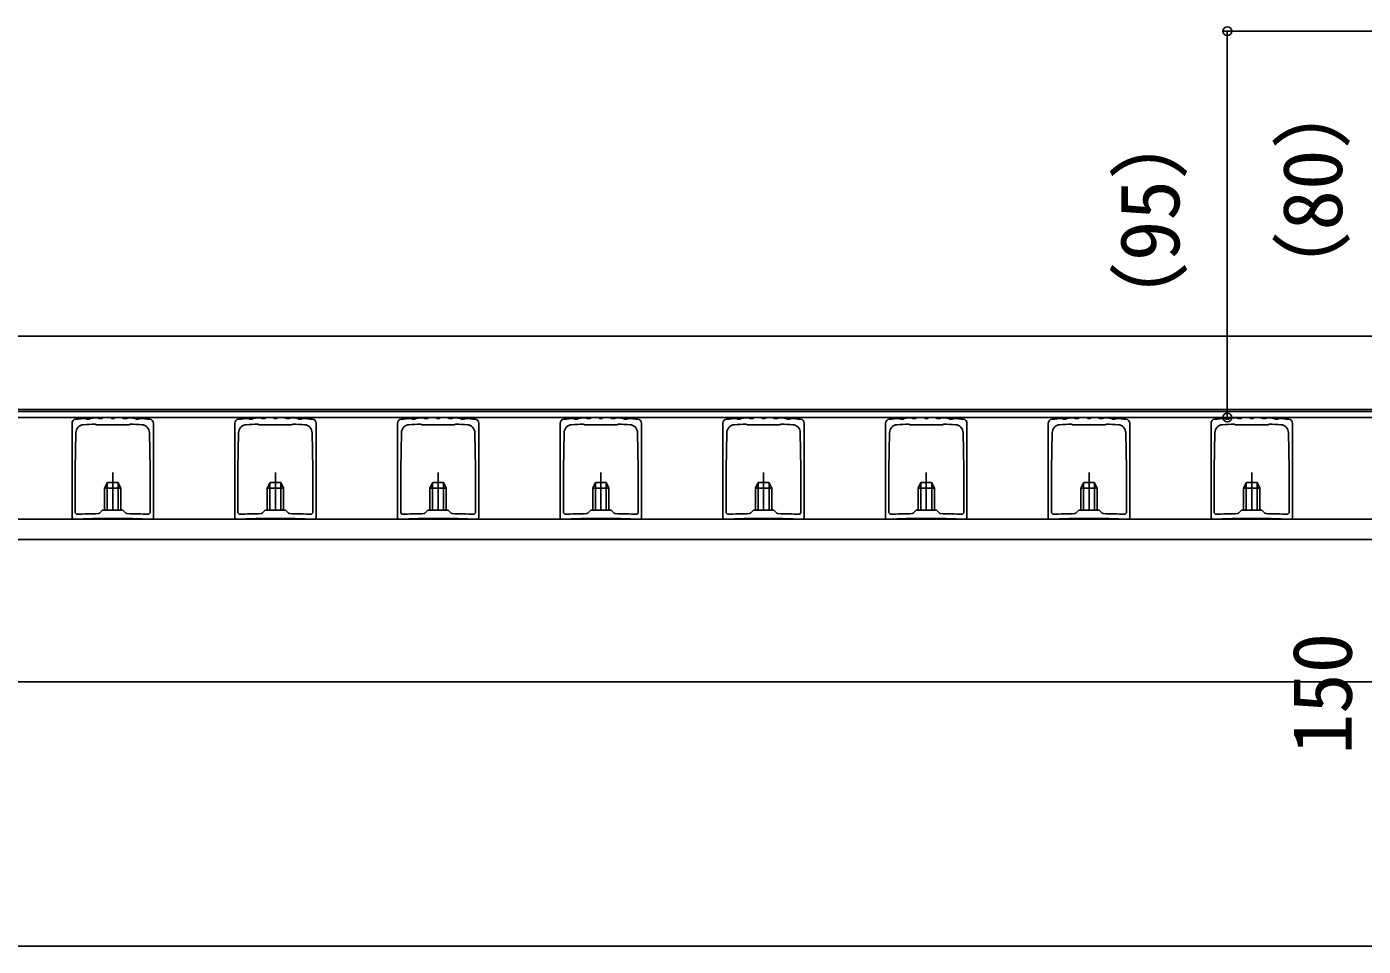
# Model space of a CAD drawing. Units: millimetres, scale not verified. Extents: x -875 to 875, y -1303 to 1296.
# Drawn here: x -49.6 to 278.9, y -823.5 to -597.4 of the extents above; entities that cross this region are included whole.
import ezdxf
from ezdxf.enums import TextEntityAlignment as Align

# ---------------------------------------------------------------- set-up
doc = ezdxf.new("R2010")
doc.units = ezdxf.units.MM
doc.header["$LTSCALE"] = 8
for name, color, linetype in [('0-2_YKK_11', 7, 'Continuous'), ('0-3_YKK_12', 2, 'Continuous'), ('0-4_YKK_13', 4, 'Continuous'), ('0-5_YKK_D', 6, 'Continuous')]:
    doc.layers.add(name, color=color, linetype=linetype)
doc.styles.add('ＭＳ ゴシック', font='')
doc.styles.get('ＭＳ ゴシック').set_extended_font_data('MS Gothic')

msp = doc.modelspace()

# ---------------------------------------------------------------- linework, layer by layer
at = {"layer": '0-2_YKK_11'}
for p, q in [((-18.5, -718.16), (-18.5, -694.882)), ((21.5, -718.16), (21.5, -694.882)), ((61.5, -718.16), (61.5, -694.882)), ((101.5, -718.16), (101.5, -694.882)), ((141.5, -718.16), (141.5, -694.882)), ((181.5, -718.16), (181.5, -694.882)), ((221.5, -718.16), (221.5, -694.882)), ((261.5, -718.16), (261.5, -694.882)), ((-19.611, -717.229), (-19.3, -716.929)), ((-18.812, -718.46), (-18.5, -718.16)), ((20.389, -717.229), (20.7, -716.929)), ((21.188, -718.46), (21.5, -718.16)), ((60.389, -717.229), (60.7, -716.929)), ((61.188, -718.46), (61.5, -718.16)), ((100.389, -717.229), (100.7, -716.929)), ((101.188, -718.46), (101.5, -718.16)), ((140.389, -717.229), (140.7, -716.929)), ((141.188, -718.46), (141.5, -718.16)), ((180.389, -717.229), (180.7, -716.929)), ((181.188, -718.46), (181.5, -718.16)), ((220.389, -717.229), (220.7, -716.929)), ((221.188, -718.46), (221.5, -718.16)), ((260.389, -717.229), (260.7, -716.929)), ((261.188, -718.46), (261.5, -718.16))]:
    msp.add_line(p, q, dxfattribs=at)
for points in [[(-38.5, -694.882), (-38.5, -718.16), (-38.188, -718.46)], [(-34.787, -693.87), (-34.966, -693.782), (-35.146, -693.693)], [(-33.811, -693.613), (-33.978, -693.723), (-34.146, -693.832)], [(-24.158, -695.068), (-24.383, -695.155), (-24.5, -695.272), (-32.5, -695.272), (-32.617, -695.155), (-32.842, -695.068)], [(-31.793, -693.726), (-31.97, -693.632), (-32.147, -693.539)], [(-30.805, -693.499), (-30.976, -693.603), (-31.146, -693.707)], [(-28.799, -693.672), (-28.973, -693.573), (-29.147, -693.474)], [(-27.799, -693.474), (-27.973, -693.574), (-28.146, -693.673)], [(-25.805, -693.708), (-25.976, -693.604), (-26.147, -693.5)], [(-24.793, -693.541), (-24.97, -693.635), (-25.146, -693.728)], [(-22.811, -693.834), (-22.978, -693.725), (-23.146, -693.615)], [(-21.787, -693.698), (-21.966, -693.786), (-22.145, -693.875)], [(1.5, -694.882), (1.5, -718.16), (1.812, -718.46)], [(5.213, -693.87), (5.034, -693.782), (4.854, -693.693)], [(6.189, -693.613), (6.022, -693.723), (5.854, -693.832)], [(15.842, -695.068), (15.617, -695.155), (15.5, -695.272), (7.5, -695.272), (7.383, -695.155), (7.158, -695.068)], [(8.207, -693.726), (8.03, -693.632), (7.853, -693.539)], [(9.195, -693.499), (9.024, -693.603), (8.854, -693.707)], [(11.201, -693.672), (11.027, -693.573), (10.853, -693.474)], [(12.201, -693.474), (12.027, -693.574), (11.854, -693.673)], [(14.195, -693.708), (14.024, -693.604), (13.853, -693.5)], [(15.207, -693.541), (15.03, -693.635), (14.854, -693.728)], [(17.189, -693.834), (17.022, -693.725), (16.854, -693.615)], [(18.213, -693.698), (18.034, -693.786), (17.855, -693.875)], [(41.5, -694.882), (41.5, -718.16), (41.812, -718.46)], [(45.213, -693.87), (45.034, -693.782), (44.854, -693.693)], [(46.189, -693.613), (46.022, -693.723), (45.854, -693.832)], [(55.842, -695.068), (55.617, -695.155), (55.5, -695.272), (47.5, -695.272), (47.383, -695.155), (47.158, -695.068)], [(48.207, -693.726), (48.03, -693.632), (47.853, -693.539)], [(49.195, -693.499), (49.024, -693.603), (48.854, -693.707)], [(51.201, -693.672), (51.027, -693.573), (50.853, -693.474)], [(52.201, -693.474), (52.027, -693.574), (51.854, -693.673)], [(54.195, -693.708), (54.024, -693.604), (53.853, -693.5)], [(55.207, -693.541), (55.03, -693.635), (54.854, -693.728)], [(57.189, -693.834), (57.022, -693.725), (56.854, -693.615)], [(58.213, -693.698), (58.034, -693.786), (57.855, -693.875)], [(81.5, -694.882), (81.5, -718.16), (81.812, -718.46)], [(85.213, -693.87), (85.034, -693.782), (84.854, -693.693)], [(86.189, -693.613), (86.022, -693.723), (85.854, -693.832)], [(95.842, -695.068), (95.617, -695.155), (95.5, -695.272), (87.5, -695.272), (87.383, -695.155), (87.158, -695.068)], [(88.207, -693.726), (88.03, -693.632), (87.853, -693.539)], [(89.195, -693.499), (89.024, -693.603), (88.854, -693.707)], [(91.201, -693.672), (91.027, -693.573), (90.853, -693.474)], [(92.201, -693.474), (92.027, -693.574), (91.854, -693.673)], [(94.195, -693.708), (94.024, -693.604), (93.853, -693.5)], [(95.207, -693.541), (95.03, -693.635), (94.854, -693.728)], [(97.189, -693.834), (97.022, -693.725), (96.854, -693.615)], [(98.213, -693.698), (98.034, -693.786), (97.855, -693.875)], [(121.5, -694.882), (121.5, -718.16), (121.812, -718.46)], [(125.213, -693.87), (125.034, -693.782), (124.854, -693.693)], [(126.189, -693.613), (126.022, -693.723), (125.854, -693.832)], [(135.842, -695.068), (135.617, -695.155), (135.5, -695.272), (127.5, -695.272), (127.383, -695.155), (127.158, -695.068)], [(128.207, -693.726), (128.03, -693.632), (127.853, -693.539)], [(129.195, -693.499), (129.024, -693.603), (128.854, -693.707)], [(131.201, -693.672), (131.027, -693.573), (130.853, -693.474)], [(132.201, -693.474), (132.027, -693.574), (131.854, -693.673)], [(134.195, -693.708), (134.024, -693.604), (133.853, -693.5)], [(135.207, -693.541), (135.03, -693.635), (134.854, -693.728)], [(137.189, -693.834), (137.022, -693.725), (136.854, -693.615)], [(138.213, -693.698), (138.034, -693.786), (137.855, -693.875)], [(161.5, -694.882), (161.5, -718.16), (161.812, -718.46)], [(165.213, -693.87), (165.034, -693.782), (164.854, -693.693)], [(166.189, -693.613), (166.022, -693.723), (165.854, -693.832)], [(175.842, -695.068), (175.617, -695.155), (175.5, -695.272), (167.5, -695.272), (167.383, -695.155), (167.158, -695.068)], [(168.207, -693.726), (168.03, -693.632), (167.853, -693.539)], [(169.195, -693.499), (169.024, -693.603), (168.854, -693.707)], [(171.201, -693.672), (171.027, -693.573), (170.853, -693.474)], [(172.201, -693.474), (172.027, -693.574), (171.854, -693.673)], [(174.195, -693.708), (174.024, -693.604), (173.853, -693.5)], [(175.207, -693.541), (175.03, -693.635), (174.854, -693.728)], [(177.189, -693.834), (177.022, -693.725), (176.854, -693.615)], [(178.213, -693.698), (178.034, -693.786), (177.855, -693.875)], [(201.5, -694.882), (201.5, -718.16), (201.812, -718.46)], [(205.213, -693.87), (205.034, -693.782), (204.854, -693.693)], [(206.189, -693.613), (206.022, -693.723), (205.854, -693.832)], [(215.842, -695.068), (215.617, -695.155), (215.5, -695.272), (207.5, -695.272), (207.383, -695.155), (207.158, -695.068)], [(208.207, -693.726), (208.03, -693.632), (207.853, -693.539)], [(209.195, -693.499), (209.024, -693.603), (208.854, -693.707)], [(211.201, -693.672), (211.027, -693.573), (210.853, -693.474)], [(212.201, -693.474), (212.027, -693.574), (211.854, -693.673)], [(214.195, -693.708), (214.024, -693.604), (213.853, -693.5)], [(215.207, -693.541), (215.03, -693.635), (214.854, -693.728)], [(217.189, -693.834), (217.022, -693.725), (216.854, -693.615)], [(218.213, -693.698), (218.034, -693.786), (217.855, -693.875)], [(241.5, -694.882), (241.5, -718.16), (241.812, -718.46)], [(245.213, -693.87), (245.034, -693.782), (244.854, -693.693)], [(246.189, -693.613), (246.022, -693.723), (245.854, -693.832)], [(255.842, -695.068), (255.617, -695.155), (255.5, -695.272), (247.5, -695.272), (247.383, -695.155), (247.158, -695.068)], [(248.207, -693.726), (248.03, -693.632), (247.853, -693.539)], [(249.195, -693.499), (249.024, -693.603), (248.854, -693.707)], [(251.201, -693.672), (251.027, -693.573), (250.853, -693.474)], [(252.201, -693.474), (252.027, -693.574), (251.854, -693.673)], [(254.195, -693.708), (254.024, -693.604), (253.853, -693.5)], [(255.207, -693.541), (255.03, -693.635), (254.854, -693.728)], [(257.189, -693.834), (257.022, -693.725), (256.854, -693.615)], [(258.213, -693.698), (258.034, -693.786), (257.855, -693.875)], [(-37.534, -697.191), (-37.7, -705.972), (-37.7, -716.929), (-37.389, -717.229)], [(-19.3, -716.929), (-19.3, -705.972), (-19.466, -697.191)], [(2.466, -697.191), (2.3, -705.972), (2.3, -716.929), (2.611, -717.229)], [(20.7, -716.929), (20.7, -705.972), (20.534, -697.191)], [(42.466, -697.191), (42.3, -705.972), (42.3, -716.929), (42.611, -717.229)], [(60.7, -716.929), (60.7, -705.972), (60.534, -697.191)], [(82.466, -697.191), (82.3, -705.972), (82.3, -716.929), (82.611, -717.229)], [(100.7, -716.929), (100.7, -705.972), (100.534, -697.191)], [(122.466, -697.191), (122.3, -705.972), (122.3, -716.929), (122.611, -717.229)], [(140.7, -716.929), (140.7, -705.972), (140.534, -697.191)], [(162.466, -697.191), (162.3, -705.972), (162.3, -716.929), (162.611, -717.229)], [(180.7, -716.929), (180.7, -705.972), (180.534, -697.191)], [(202.466, -697.191), (202.3, -705.972), (202.3, -716.929), (202.611, -717.229)], [(220.7, -716.929), (220.7, -705.972), (220.534, -697.191)], [(242.466, -697.191), (242.3, -705.972), (242.3, -716.929), (242.611, -717.229)], [(260.7, -716.929), (260.7, -705.972), (260.534, -697.191)], [(-31.944, -717.096), (-31.736, -717.008), (-31, -716.272), (-26, -716.272), (-25.264, -717.008), (-25.056, -717.096)], [(8.056, -717.096), (8.264, -717.008), (9, -716.272), (14, -716.272), (14.736, -717.008), (14.944, -717.096)], [(48.056, -717.096), (48.264, -717.008), (49, -716.272), (54, -716.272), (54.736, -717.008), (54.944, -717.096)], [(88.056, -717.096), (88.264, -717.008), (89, -716.272), (94, -716.272), (94.736, -717.008), (94.944, -717.096)], [(128.056, -717.096), (128.264, -717.008), (129, -716.272), (134, -716.272), (134.736, -717.008), (134.944, -717.096)], [(168.056, -717.096), (168.264, -717.008), (169, -716.272), (174, -716.272), (174.736, -717.008), (174.944, -717.096)], [(208.056, -717.096), (208.264, -717.008), (209, -716.272), (214, -716.272), (214.736, -717.008), (214.944, -717.096)], [(248.056, -717.096), (248.264, -717.008), (249, -716.272), (254, -716.272), (254.736, -717.008), (254.944, -717.096)]]:
    msp.add_lwpolyline(points, dxfattribs=at)
for centre, radius, start, end in [((-37.5, -694.882), 1, 95.21592, 180.00003), ((-28.5, -793.474), 100.002, 93.81071, 95.21588), ((-35.534, -697.229), 2, 94.18036, 178.91784), ((-28.5, -793.472), 98.501, 92.52651, 94.18035), ((-28.5, -793.472), 99.799, 93.24288, 93.61203), ((-28.5, -793.47), 99.998, 92.08976, 93.04419), ((-28.5, -793.476), 99.805, 91.51923, 91.89108), ((-28.5, -793.469), 99.997, 90.37058, 91.3206), ((-28.5, -793.465), 99.793, 89.79674, 90.17186), ((-28.5, -793.47), 99.998, 88.6515, 89.59815), ((-28.5, -793.469), 99.797, 88.07405, 88.45289), ((-28.5, -793.47), 99.998, 86.93104, 87.87533), ((-28.5, -793.472), 98.501, 85.81965, 87.47349), ((-28.5, -793.477), 99.805, 86.34926, 86.73234), ((-28.5, -793.472), 100, 84.7841, 86.15061), ((-21.466, -697.229), 2, 1.08216, 85.81964), ((-19.5, -694.882), 1, 359.99997, 84.78408), ((2.5, -694.882), 1, 95.21592, 180.00003), ((11.5, -793.474), 100.002, 93.81071, 95.21588), ((4.466, -697.229), 2, 94.18036, 178.91784), ((11.5, -793.472), 98.501, 92.52651, 94.18035), ((11.5, -793.472), 99.799, 93.24288, 93.61203), ((11.5, -793.47), 99.998, 92.08976, 93.04419), ((11.5, -793.476), 99.805, 91.51923, 91.89108), ((11.5, -793.469), 99.997, 90.37058, 91.3206), ((11.5, -793.465), 99.793, 89.79674, 90.17186), ((11.5, -793.47), 99.998, 88.6515, 89.59815), ((11.5, -793.469), 99.797, 88.07405, 88.45289), ((11.5, -793.47), 99.998, 86.93104, 87.87533), ((11.5, -793.472), 98.501, 85.81965, 87.47349), ((11.5, -793.477), 99.805, 86.34926, 86.73234), ((11.5, -793.472), 100, 84.7841, 86.15061), ((18.534, -697.229), 2, 1.08216, 85.81964), ((20.5, -694.882), 1, 359.99997, 84.78408), ((42.5, -694.882), 1, 95.21592, 180.00003), ((51.5, -793.474), 100.002, 93.81071, 95.21588), ((44.466, -697.229), 2, 94.18036, 178.91784), ((51.5, -793.472), 98.501, 92.52651, 94.18035), ((51.5, -793.472), 99.799, 93.24288, 93.61203), ((51.5, -793.47), 99.998, 92.08976, 93.04419), ((51.5, -793.476), 99.805, 91.51923, 91.89108), ((51.5, -793.469), 99.997, 90.37058, 91.3206), ((51.5, -793.465), 99.793, 89.79674, 90.17186), ((51.5, -793.47), 99.998, 88.6515, 89.59815), ((51.5, -793.469), 99.797, 88.07405, 88.45289), ((51.5, -793.47), 99.998, 86.93104, 87.87533), ((51.5, -793.472), 98.501, 85.81965, 87.47349), ((51.5, -793.477), 99.805, 86.34926, 86.73234), ((51.5, -793.472), 100, 84.7841, 86.15061), ((58.534, -697.229), 2, 1.08216, 85.81964), ((60.5, -694.882), 1, 359.99997, 84.78408), ((82.5, -694.882), 1, 95.21592, 180.00003), ((91.5, -793.474), 100.002, 93.81071, 95.21588), ((84.466, -697.229), 2, 94.18036, 178.91784), ((91.5, -793.472), 98.501, 92.52651, 94.18035), ((91.5, -793.472), 99.799, 93.24288, 93.61203), ((91.5, -793.47), 99.998, 92.08976, 93.04419), ((91.5, -793.476), 99.805, 91.51923, 91.89108), ((91.5, -793.469), 99.997, 90.37058, 91.3206), ((91.5, -793.465), 99.793, 89.79674, 90.17186), ((91.5, -793.47), 99.998, 88.6515, 89.59815), ((91.5, -793.469), 99.797, 88.07405, 88.45289), ((91.5, -793.47), 99.998, 86.93104, 87.87533), ((91.5, -793.472), 98.501, 85.81965, 87.47349), ((91.5, -793.477), 99.805, 86.34926, 86.73234), ((91.5, -793.472), 100, 84.7841, 86.15061), ((98.534, -697.229), 2, 1.08216, 85.81964), ((100.5, -694.882), 1, 359.99997, 84.78408), ((122.5, -694.882), 1, 95.21592, 180.00003), ((131.5, -793.474), 100.002, 93.81071, 95.21588), ((124.466, -697.229), 2, 94.18036, 178.91784), ((131.5, -793.472), 98.501, 92.52651, 94.18035), ((131.5, -793.472), 99.799, 93.24288, 93.61203), ((131.5, -793.47), 99.998, 92.08976, 93.04419), ((131.5, -793.476), 99.805, 91.51923, 91.89108), ((131.5, -793.469), 99.997, 90.37058, 91.3206), ((131.5, -793.465), 99.793, 89.79674, 90.17186), ((131.5, -793.47), 99.998, 88.6515, 89.59815), ((131.5, -793.469), 99.797, 88.07405, 88.45289), ((131.5, -793.47), 99.998, 86.93104, 87.87533), ((131.5, -793.472), 98.501, 85.81965, 87.47349), ((131.5, -793.477), 99.805, 86.34926, 86.73234), ((131.5, -793.472), 100, 84.7841, 86.15061), ((138.534, -697.229), 2, 1.08216, 85.81964), ((140.5, -694.882), 1, 359.99997, 84.78408), ((162.5, -694.882), 1, 95.21592, 180.00003), ((171.5, -793.474), 100.002, 93.81071, 95.21588), ((164.466, -697.229), 2, 94.18036, 178.91784), ((171.5, -793.472), 98.501, 92.52651, 94.18035), ((171.5, -793.472), 99.799, 93.24288, 93.61203), ((171.5, -793.47), 99.998, 92.08976, 93.04419), ((171.5, -793.476), 99.805, 91.51923, 91.89108), ((171.5, -793.469), 99.997, 90.37058, 91.3206), ((171.5, -793.465), 99.793, 89.79674, 90.17186), ((171.5, -793.47), 99.998, 88.6515, 89.59815), ((171.5, -793.469), 99.797, 88.07405, 88.45289), ((171.5, -793.47), 99.998, 86.93104, 87.87533), ((171.5, -793.472), 98.501, 85.81965, 87.47349), ((171.5, -793.477), 99.805, 86.34926, 86.73234), ((171.5, -793.472), 100, 84.7841, 86.15061), ((178.534, -697.229), 2, 1.08216, 85.81964), ((180.5, -694.882), 1, 359.99997, 84.78408), ((202.5, -694.882), 1, 95.21592, 180.00003), ((211.5, -793.474), 100.002, 93.81071, 95.21588), ((204.466, -697.229), 2, 94.18036, 178.91784), ((211.5, -793.472), 98.501, 92.52651, 94.18035), ((211.5, -793.472), 99.799, 93.24288, 93.61203), ((211.5, -793.47), 99.998, 92.08976, 93.04419), ((211.5, -793.476), 99.805, 91.51923, 91.89108), ((211.5, -793.469), 99.997, 90.37058, 91.3206), ((211.5, -793.465), 99.793, 89.79674, 90.17186), ((211.5, -793.47), 99.998, 88.6515, 89.59815), ((211.5, -793.469), 99.797, 88.07405, 88.45289), ((211.5, -793.47), 99.998, 86.93104, 87.87533), ((211.5, -793.472), 98.501, 85.81965, 87.47349), ((211.5, -793.477), 99.805, 86.34926, 86.73234), ((211.5, -793.472), 100, 84.7841, 86.15061), ((218.534, -697.229), 2, 1.08216, 85.81964), ((220.5, -694.882), 1, 359.99997, 84.78408), ((242.5, -694.882), 1, 95.21592, 180.00003), ((251.5, -793.474), 100.002, 93.81071, 95.21588), ((244.466, -697.229), 2, 94.18036, 178.91784), ((251.5, -793.472), 98.501, 92.52651, 94.18035), ((251.5, -793.472), 99.799, 93.24288, 93.61203), ((251.5, -793.47), 99.998, 92.08976, 93.04419), ((251.5, -793.476), 99.805, 91.51923, 91.89108), ((251.5, -793.469), 99.997, 90.37058, 91.3206), ((251.5, -793.465), 99.793, 89.79674, 90.17186), ((251.5, -793.47), 99.998, 88.6515, 89.59815), ((251.5, -793.469), 99.797, 88.07405, 88.45289), ((251.5, -793.47), 99.998, 86.93104, 87.87533), ((251.5, -793.472), 98.501, 85.81965, 87.47349), ((251.5, -793.477), 99.805, 86.34926, 86.73234), ((251.5, -793.472), 100, 84.7841, 86.15061), ((258.534, -697.229), 2, 1.08216, 85.81964), ((260.5, -694.882), 1, 359.99997, 84.78408), ((-28.5, -968.273), 250.001, 87.77904, 92.22096), ((-28.5, -968.275), 251.203, 90.78553, 92.02799), ((-28.5, -968.275), 251.203, 87.97201, 89.21447), ((11.5, -968.273), 250.001, 87.77904, 92.22096), ((11.5, -968.275), 251.203, 90.78553, 92.02799), ((11.5, -968.275), 251.203, 87.97201, 89.21447), ((51.5, -968.273), 250.001, 87.77904, 92.22096), ((51.5, -968.275), 251.203, 90.78553, 92.02799), ((51.5, -968.275), 251.203, 87.97201, 89.21447), ((91.5, -968.273), 250.001, 87.77904, 92.22096), ((91.5, -968.275), 251.203, 90.78553, 92.02799), ((91.5, -968.275), 251.203, 87.97201, 89.21447), ((131.5, -968.273), 250.001, 87.77904, 92.22096), ((131.5, -968.275), 251.203, 90.78553, 92.02799), ((131.5, -968.275), 251.203, 87.97201, 89.21447), ((171.5, -968.273), 250.001, 87.77904, 92.22096), ((171.5, -968.275), 251.203, 90.78553, 92.02799), ((171.5, -968.275), 251.203, 87.97201, 89.21447), ((211.5, -968.273), 250.001, 87.77904, 92.22096), ((211.5, -968.275), 251.203, 90.78553, 92.02799), ((211.5, -968.275), 251.203, 87.97201, 89.21447), ((251.5, -968.273), 250.001, 87.77904, 92.22096), ((251.5, -968.275), 251.203, 90.78553, 92.02799), ((251.5, -968.275), 251.203, 87.97201, 89.21447)]:
    msp.add_arc(centre, radius, start, end, dxfattribs=at)
at = {"layer": '0-3_YKK_12'}
for p, q in [((555.5, -673.46), (-638.813, -673.46)), ((515.523, -691.46), (-172.214, -691.46)), ((516.04, -691.96), (-171.092, -691.96)), ((518.138, -693.46), (-171.092, -693.46)), ((121.5, -723.46), (-238, -723.46)), ((541, -723.46), (121.5, -723.46)), ((542.5, -758.46), (-274, -758.46))]:
    msp.add_line(p, q, dxfattribs=at)
for points in [[(-238, -718.46), (121.5, -718.46), (541, -718.46)], [(542.5, -723.46), (121.5, -723.46), (-274, -723.46)], [(542.5, -823.46), (-179, -823.46), (-277, -823.46)]]:
    msp.add_lwpolyline(points, dxfattribs=at)
at = {"layer": '0-4_YKK_13'}
for p, q in [((-29.8, -709.46), (-30.5, -710.86)), ((-29.846, -716.272), (-29.846, -709.551)), ((-29.8, -709.46), (-27.2, -709.46)), ((-28.5, -716.272), (-28.5, -706.96)), ((-27.2, -709.46), (-26.5, -710.86)), ((-27.154, -716.272), (-27.154, -709.551)), ((10.2, -709.46), (9.5, -710.86)), ((10.154, -716.272), (10.154, -709.551)), ((10.2, -709.46), (12.8, -709.46)), ((11.5, -716.272), (11.5, -706.96)), ((12.8, -709.46), (13.5, -710.86)), ((12.846, -716.272), (12.846, -709.551)), ((50.2, -709.46), (49.5, -710.86)), ((50.154, -716.272), (50.154, -709.551)), ((50.2, -709.46), (52.8, -709.46)), ((51.5, -716.272), (51.5, -706.96)), ((52.8, -709.46), (53.5, -710.86)), ((52.846, -716.272), (52.846, -709.551)), ((90.2, -709.46), (89.5, -710.86)), ((90.154, -716.272), (90.154, -709.551)), ((90.2, -709.46), (92.8, -709.46)), ((91.5, -716.272), (91.5, -706.96)), ((92.8, -709.46), (93.5, -710.86)), ((92.846, -716.272), (92.846, -709.551)), ((130.2, -709.46), (129.5, -710.86)), ((130.154, -716.272), (130.154, -709.551)), ((130.2, -709.46), (132.8, -709.46)), ((131.5, -716.272), (131.5, -706.96)), ((132.8, -709.46), (133.5, -710.86)), ((132.846, -716.272), (132.846, -709.551)), ((170.2, -709.46), (169.5, -710.86)), ((170.154, -716.272), (170.154, -709.551)), ((170.2, -709.46), (172.8, -709.46)), ((171.5, -716.272), (171.5, -706.96)), ((172.8, -709.46), (173.5, -710.86)), ((172.846, -716.272), (172.846, -709.551)), ((210.2, -709.46), (209.5, -710.86)), ((210.154, -716.272), (210.154, -709.551)), ((210.2, -709.46), (212.8, -709.46)), ((211.5, -716.272), (211.5, -706.96)), ((212.8, -709.46), (213.5, -710.86)), ((212.846, -716.272), (212.846, -709.551)), ((250.2, -709.46), (249.5, -710.86)), ((250.154, -716.272), (250.154, -709.551)), ((250.2, -709.46), (252.8, -709.46)), ((251.5, -716.272), (251.5, -706.96)), ((252.8, -709.46), (253.5, -710.86)), ((252.846, -716.272), (252.846, -709.551)), ((-26.5, -716.272), (-26.5, -710.86)), ((13.5, -716.272), (13.5, -710.86)), ((53.5, -716.272), (53.5, -710.86)), ((93.5, -716.272), (93.5, -710.86)), ((133.5, -716.272), (133.5, -710.86)), ((173.5, -716.272), (173.5, -710.86)), ((213.5, -716.272), (213.5, -710.86)), ((253.5, -716.272), (253.5, -710.86))]:
    msp.add_line(p, q, dxfattribs=at)
for points in [[(-30.5, -716.272), (-30.5, -710.86), (-26.5, -710.86)], [(9.5, -716.272), (9.5, -710.86), (13.5, -710.86)], [(49.5, -716.272), (49.5, -710.86), (53.5, -710.86)], [(89.5, -716.272), (89.5, -710.86), (93.5, -710.86)], [(129.5, -716.272), (129.5, -710.86), (133.5, -710.86)], [(169.5, -716.272), (169.5, -710.86), (173.5, -710.86)], [(209.5, -716.272), (209.5, -710.86), (213.5, -710.86)], [(249.5, -716.272), (249.5, -710.86), (253.5, -710.86)]]:
    msp.add_lwpolyline(points, dxfattribs=at)
at = {"layer": '0-5_YKK_D'}
for p, q in [((504.5, -598.46), (244.5, -598.46)), ((245.5, -693.474), (245.5, -598.46)), ((504.5, -693.474), (244.5, -693.474))]:
    msp.add_line(p, q, dxfattribs=at)
for centre in [(245.5, -598.46), (245.5, -693.474)]:
    msp.add_circle(centre, 1.075, dxfattribs=at)

# ---------------------------------------------------------------- texts
at = {"layer": '0-5_YKK_D', "style": 'ＭＳ ゴシック'}
for s, p in [('（80）', (278.114, -667.494)), ('（95）', (238.114, -675.001)), ('150', (280.5, -776.301))]:
    msp.add_text(s, height=14.66, rotation=90, dxfattribs=at).set_placement(p, align=Align.BOTTOM_LEFT)

doc.saveas('drawing.dxf')
